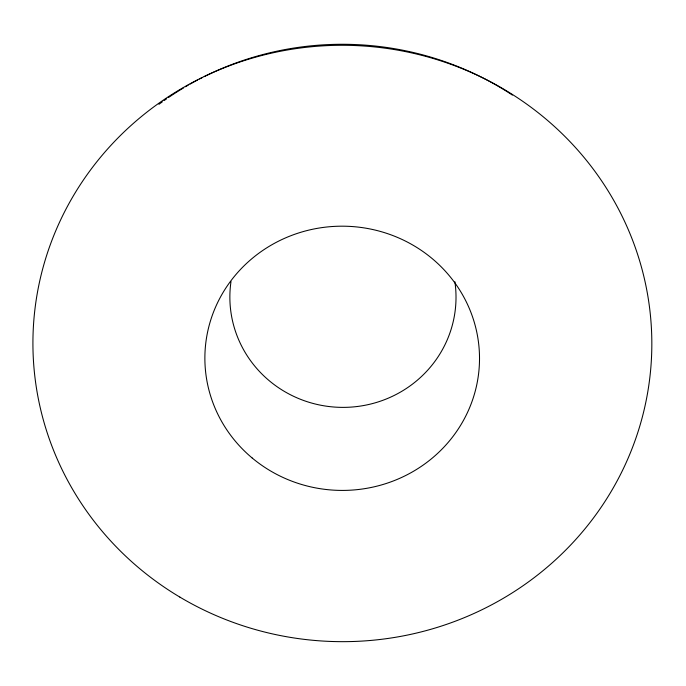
<?xml version="1.0" encoding="UTF-8"?>
<svg xmlns="http://www.w3.org/2000/svg" width="686" height="686" viewBox="0 0 686 686"><rect width="100%" height="100%" fill="white"/><g stroke="black" fill="none" stroke-linecap="round" stroke-linejoin="round"><path stroke-width="1.03" d="M454.887 281.749A113.07 110.189 0.7 0 1 342.94 407.381A113.07 110.189 0.7 0 1 230.993 281.603M158.938 104.306A301.351 290.907 0.7 0 1 162.342 101.828M164.057 100.602A301.351 290.907 0.7 0 1 166.655 98.784M168.396 97.584A301.351 290.907 0.7 0 1 183.634 87.851M185.469 86.762A301.351 290.907 0.7 0 1 188.238 85.15M190.091 84.095A301.351 290.907 0.7 0 1 197.585 79.996M199.48 79.001A301.351 290.907 0.7 0 1 202.327 77.544M204.231 76.583A301.351 290.907 0.7 0 1 512.399 95.08M179.878 597.103A309.455 298.187 0.7 0 0 651.7 352.467A309.455 298.187 0.7 0 0 195.553 80.854A309.455 298.187 0.7 0 0 179.878 597.103M252.234 458.042A137.329 132.124 0.7 0 0 477.027 383.474A137.329 132.124 0.7 0 0 297.321 233.394A137.329 132.124 0.7 0 0 252.234 458.042"/></g></svg>
